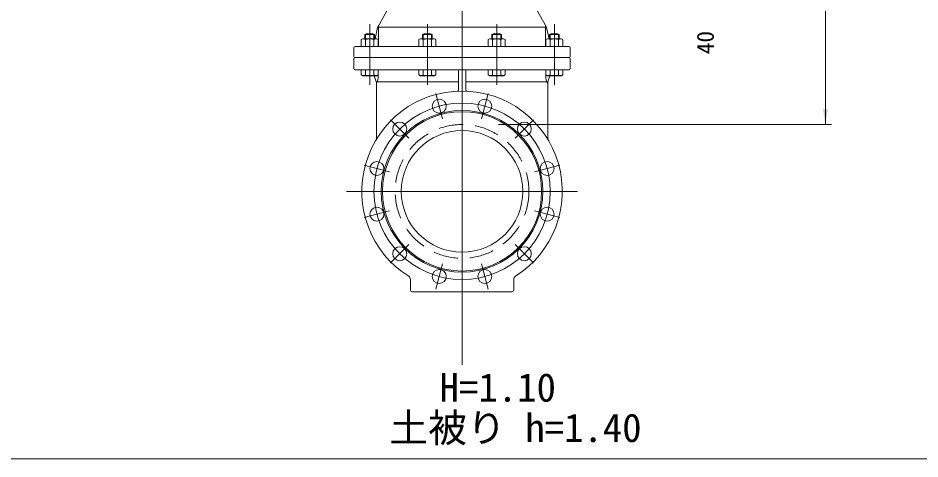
# Model space of a CAD drawing. Units: millimetres, scale not verified. Extents: x -6861 to 6861, y -3554 to 3095.
# Drawn here: x 3892 to 5376, y 1221 to 1946 of the extents above; entities that cross this region are included whole.
import ezdxf
from ezdxf.enums import TextEntityAlignment as Align

# ---------------------------------------------------------------- set-up
doc = ezdxf.new("R2010")
doc.units = ezdxf.units.MM
doc.header["$LTSCALE"] = 20
doc.linetypes.add('DASHED2', pattern=[3, 2, -1])
for name, color, linetype, lineweight in [('0-3_HIDEN', 7, 'DASHED2', 18), ('0-4_TEMP', 3, 'Continuous', 18), ('0-6_仕切弁', 7, 'Continuous', 18), ('0-7_寸法', 1, 'Continuous', 18)]:
    doc.layers.add(name, color=color, linetype=linetype, lineweight=lineweight)
doc.layers.add('0-8_注釈', color=1, linetype='Continuous')
doc.styles.add('ＭＳ ゴシック', font='')
doc.styles.get('ＭＳ ゴシック').set_extended_font_data('MS Gothic')

msp = doc.modelspace()

# ---------------------------------------------------------------- linework, layer by layer
at = {"layer": '0-3_HIDEN'}
msp.add_circle((4622.8, 1660.78), 110, dxfattribs=at)
at = {"layer": '0-4_TEMP'}
for p, q in [((4622.8, 2348.51), (4622.8, 1375.37)), ((4622.8, 1470.78), (4622.8, 2225.78)), ((4470.8, 1835.78), (4470.8, 1935.78)), ((4565.8, 1835.78), (4565.8, 1935.78)), ((4679.8, 1835.78), (4679.8, 1935.78)), ((4774.8, 1835.78), (4774.8, 1935.78)), ((4579.7, 1821.6), (4590.83, 1780.07)), ((4665.89, 1821.6), (4654.76, 1780.07)), ((4505.06, 1778.51), (4535.47, 1748.1)), ((4740.53, 1778.51), (4710.12, 1748.1)), ((4461.97, 1703.87), (4503.5, 1692.74)), ((4783.62, 1703.87), (4742.09, 1692.74)), ((4812.8, 1660.78), (4432.8, 1660.78)), ((4461.97, 1617.68), (4503.5, 1628.81)), ((4783.62, 1617.68), (4742.09, 1628.81)), ((4505.06, 1543.04), (4535.47, 1573.45)), ((4740.53, 1543.04), (4710.12, 1573.45)), ((4579.7, 1499.95), (4590.83, 1541.48)), ((4665.89, 1499.95), (4654.76, 1541.48)), ((1260.93, 1220.78), (6860.93, 1220.78))]:
    msp.add_line(p, q, dxfattribs=at)
msp.add_circle((4622.8, 1660.78), 145, dxfattribs=at)
at = {"layer": '0-6_仕切弁'}
for p, q in [((4555.04, 2057.82), (4483.94, 1931.04)), ((4690.55, 2057.82), (4761.65, 1931.04)), ((4479.64, 1911.78), (4483.73, 1930.49)), ((4485.51, 1898.78), (4485.51, 1933.83)), ((4760.08, 1930.78), (4485.51, 1930.78)), ((4760.08, 1898.78), (4760.08, 1933.83)), ((4765.95, 1911.78), (4761.86, 1930.49)), ((4462.8, 1918.78), (4478.8, 1918.78)), ((4462.8, 1918.78), (4462.8, 1911.78)), ((4463.88, 1919.3), (4463.88, 1911.78)), ((4477.72, 1919.3), (4477.72, 1911.78)), ((4478.8, 1918.78), (4478.8, 1911.78)), ((4557.8, 1918.78), (4573.8, 1918.78)), ((4557.8, 1918.78), (4557.8, 1911.78)), ((4558.88, 1919.3), (4558.88, 1911.78)), ((4572.72, 1919.3), (4572.72, 1911.78)), ((4573.8, 1918.78), (4573.8, 1911.78)), ((4671.8, 1918.78), (4687.8, 1918.78)), ((4671.8, 1918.78), (4671.8, 1911.78)), ((4672.88, 1919.3), (4672.88, 1911.78)), ((4686.72, 1919.3), (4686.72, 1911.78)), ((4687.8, 1918.78), (4687.8, 1911.78)), ((4766.8, 1918.78), (4782.8, 1918.78)), ((4766.8, 1918.78), (4766.8, 1911.78)), ((4767.88, 1919.3), (4767.88, 1911.78)), ((4781.72, 1919.3), (4781.72, 1911.78)), ((4782.8, 1918.78), (4782.8, 1911.78)), ((4459.3, 1911.78), (4456.94, 1910.42)), ((4456.94, 1910.42), (4456.94, 1898.78)), ((4459.3, 1911.78), (4482.3, 1911.78)), ((4463.87, 1910.42), (4463.87, 1898.78)), ((4477.72, 1910.42), (4477.72, 1898.78)), ((4482.3, 1911.78), (4484.65, 1910.42)), ((4484.65, 1910.42), (4484.65, 1898.78)), ((4554.3, 1911.78), (4551.94, 1910.42)), ((4551.94, 1910.42), (4551.94, 1898.78)), ((4554.3, 1911.78), (4577.3, 1911.78)), ((4558.87, 1910.42), (4558.87, 1898.78)), ((4572.72, 1910.42), (4572.72, 1898.78)), ((4577.3, 1911.78), (4579.65, 1910.42)), ((4579.65, 1910.42), (4579.65, 1898.78)), ((4668.3, 1911.78), (4665.94, 1910.42)), ((4665.94, 1910.42), (4665.94, 1898.78)), ((4668.3, 1911.78), (4691.3, 1911.78)), ((4672.87, 1910.42), (4672.87, 1898.78)), ((4686.72, 1910.42), (4686.72, 1898.78)), ((4691.3, 1911.78), (4693.65, 1910.42)), ((4693.65, 1910.42), (4693.65, 1898.78)), ((4763.3, 1911.78), (4760.94, 1910.42)), ((4760.94, 1910.42), (4760.94, 1898.78)), ((4763.3, 1911.78), (4786.3, 1911.78)), ((4767.87, 1910.42), (4767.87, 1898.78)), ((4781.72, 1910.42), (4781.72, 1898.78)), ((4786.3, 1911.78), (4788.65, 1910.42)), ((4788.65, 1910.42), (4788.65, 1898.78)), ((4444.8, 1896.78), (4444.8, 1882.78)), ((4798.8, 1898.78), (4446.8, 1898.78)), ((4800.8, 1896.78), (4800.8, 1882.78)), ((4444.8, 1862.78), (4444.8, 1878.78)), ((4798.8, 1880.78), (4446.8, 1880.78)), ((4800.8, 1862.78), (4800.8, 1878.78)), ((4798.8, 1860.78), (4446.8, 1860.78)), ((4456.94, 1852.14), (4456.94, 1860.78)), ((4463.87, 1852.14), (4463.87, 1860.78)), ((4477.72, 1852.14), (4477.72, 1860.78)), ((4484.65, 1852.14), (4484.65, 1860.78)), ((4484.92, 1850.78), (4484.92, 1860.78)), ((4551.94, 1852.14), (4551.94, 1860.78)), ((4558.87, 1852.14), (4558.87, 1860.78)), ((4572.72, 1852.14), (4572.72, 1860.78)), ((4579.65, 1852.14), (4579.65, 1860.78)), ((4616.8, 1827.58), (4616.8, 1858.78)), ((4628.8, 1827.58), (4628.8, 1858.78)), ((4665.94, 1852.14), (4665.94, 1860.78)), ((4672.87, 1852.14), (4672.87, 1860.78)), ((4686.72, 1852.14), (4686.72, 1860.78)), ((4693.65, 1852.14), (4693.65, 1860.78)), ((4760.68, 1850.78), (4760.68, 1860.78)), ((4760.94, 1852.14), (4760.94, 1860.78)), ((4767.87, 1852.14), (4767.87, 1860.78)), ((4781.72, 1852.14), (4781.72, 1860.78)), ((4788.65, 1852.14), (4788.65, 1860.78)), ((4459.3, 1850.78), (4456.94, 1852.14)), ((4459.3, 1850.78), (4482.3, 1850.78)), ((4478.05, 1850.78), (4481.67, 1841.12)), ((4482.3, 1850.78), (4484.65, 1852.14)), ((4616.8, 1840.78), (4483.05, 1840.78)), ((4554.3, 1850.78), (4551.94, 1852.14)), ((4554.3, 1850.78), (4577.3, 1850.78)), ((4577.3, 1850.78), (4579.65, 1852.14)), ((4628.8, 1840.78), (4762.55, 1840.78)), ((4668.3, 1850.78), (4665.94, 1852.14)), ((4668.3, 1850.78), (4691.3, 1850.78)), ((4691.3, 1850.78), (4693.65, 1852.14)), ((4763.3, 1850.78), (4760.94, 1852.14)), ((4763.3, 1850.78), (4786.3, 1850.78)), ((4767.55, 1850.78), (4763.92, 1841.12)), ((4786.3, 1850.78), (4788.65, 1852.14)), ((4481.8, 1840.41), (4481.8, 1746.47)), ((4763.8, 1840.41), (4763.8, 1746.47)), ((4537.8, 1498.78), (4537.8, 1516)), ((4707.8, 1498.78), (4707.8, 1516)), ((4540.8, 1495.78), (4704.8, 1495.78))]:
    msp.add_line(p, q, dxfattribs=at)
for centre, radius in [((4585.27, 1800.84), 11.5), ((4660.33, 1800.84), 11.5), ((4622.8, 1660.78), 133), ((4622.8, 1660.78), 131), ((4520.27, 1763.31), 11.5), ((4725.33, 1763.31), 11.5), ((4622.8, 1660.78), 100), ((4482.74, 1698.31), 11.5), ((4762.86, 1698.31), 11.5), ((4482.74, 1623.25), 11.5), ((4762.86, 1623.25), 11.5), ((4520.27, 1558.25), 11.5), ((4725.33, 1558.25), 11.5), ((4585.27, 1520.72), 11.5), ((4660.33, 1520.72), 11.5)]:
    msp.add_circle(centre, radius, dxfattribs=at)
for centre, radius, start, end in [((4485.69, 1930.06), 2, 150.717, 167.661), ((4759.91, 1930.06), 2, 12.339, 29.283), ((4470.8, 1903.78), 17, 61.928, 118.072), ((4565.8, 1903.78), 17, 61.928, 118.072), ((4679.8, 1903.78), 17, 61.928, 118.072), ((4774.8, 1903.78), 17, 61.928, 118.072), ((4460.4, 1905.35), 6.13, 55.616, 115.616), ((4470.8, 1888.56), 22.93, 72.412, 107.588), ((4481.19, 1905.35), 6.13, 64.384, 124.384), ((4555.4, 1905.35), 6.13, 55.616, 115.616), ((4565.8, 1888.56), 22.93, 72.412, 107.588), ((4576.19, 1905.35), 6.13, 64.384, 124.384), ((4669.4, 1905.35), 6.13, 55.616, 115.616), ((4679.8, 1888.56), 22.93, 72.412, 107.588), ((4690.19, 1905.35), 6.13, 64.384, 124.384), ((4764.4, 1905.35), 6.13, 55.616, 115.616), ((4774.8, 1888.56), 22.93, 72.412, 107.588), ((4785.19, 1905.35), 6.13, 64.384, 124.384), ((4446.8, 1896.78), 2, 90, 180), ((4798.8, 1896.78), 2, 0, 90), ((4446.8, 1882.78), 2, 180, 270), ((4446.8, 1878.78), 2, 90, 180), ((4798.8, 1882.78), 2, 270, 0), ((4798.8, 1878.78), 2, 0, 90), ((4446.8, 1862.78), 2, 180, 270), ((4614.8, 1858.78), 2, 0, 90), ((4630.8, 1858.78), 2, 90, 180), ((4798.8, 1862.78), 2, 270, 0), ((4460.4, 1857.2), 6.13, 244.384, 304.384), ((4470.8, 1873.99), 22.93, 252.412, 287.588), ((4481.19, 1857.2), 6.13, 235.616, 295.616), ((4479.8, 1840.41), 2, 0, 20.556), ((4457.23, 1850.78), 27.69, 332.538, 0), ((4555.4, 1857.2), 6.13, 244.384, 304.384), ((4565.8, 1873.99), 22.93, 252.412, 287.588), ((4576.19, 1857.2), 6.13, 235.616, 295.616), ((4669.4, 1857.2), 6.13, 244.384, 304.384), ((4679.8, 1873.99), 22.93, 252.412, 287.588), ((4690.19, 1857.2), 6.13, 235.616, 295.616), ((4788.36, 1850.78), 27.69, 180, 207.462), ((4764.4, 1857.2), 6.13, 244.384, 304.384), ((4765.8, 1840.41), 2, 159.444, 180), ((4774.8, 1873.99), 22.93, 252.412, 287.588), ((4785.19, 1857.2), 6.13, 235.616, 295.616), ((4614.8, 1827.58), 2, 272.746, 0), ((4630.8, 1827.58), 2, 180, 267.254), ((4622.8, 1660.78), 165, 302.152, 237.848), ((4531.8, 1516), 6, 0, 57.848), ((4713.8, 1516), 6, 122.152, 180), ((4540.8, 1498.78), 3, 180, 270), ((4704.8, 1498.78), 3, 270, 0)]:
    msp.add_arc(centre, radius, start, end, dxfattribs=at)
at = {"layer": '0-7_寸法'}
for p, q in [((5220.91, 1770.78), (5220.91, 2770.78)), ((4682.8, 1770.78), (5230.91, 1770.78))]:
    msp.add_line(p, q, dxfattribs=at)
msp.add_solid([(5216.74, 1795.78), (5220.91, 1770.78), (5225.07, 1795.78)], dxfattribs=at)

# ---------------------------------------------------------------- texts
at = {"layer": '0-7_寸法', "style": 'ＭＳ ゴシック'}
msp.add_text('40', height=28.15, rotation=90, dxfattribs=at).set_placement((5045.78, 1886.29), align=Align.BOTTOM_LEFT)
at = {"layer": '0-8_注釈', "style": 'ＭＳ ゴシック'}
for s, p in [('H=1.10', (4585.86, 1300.86)), ('土被り h=1.40', (4502.94, 1234.52))]:
    msp.add_text(s, height=46.92, dxfattribs=at).set_placement(p, align=Align.BOTTOM_LEFT)

doc.saveas('drawing.dxf')
